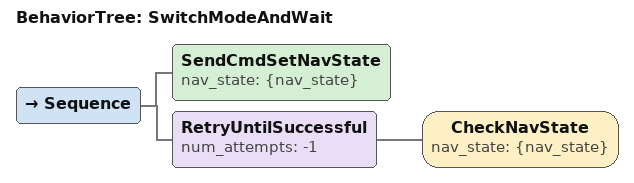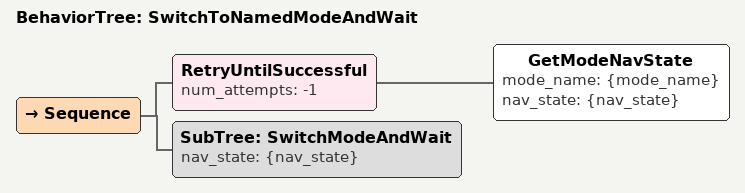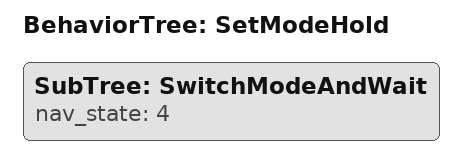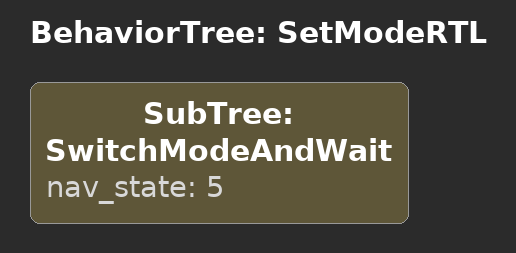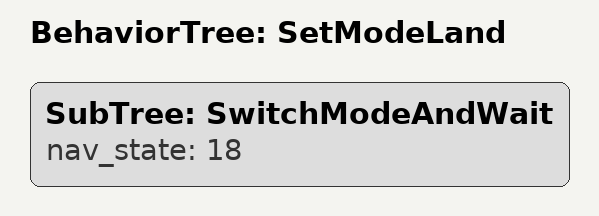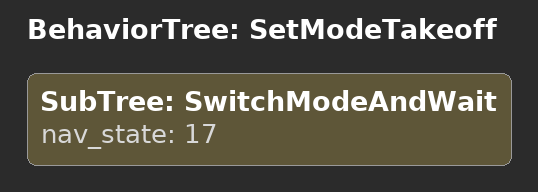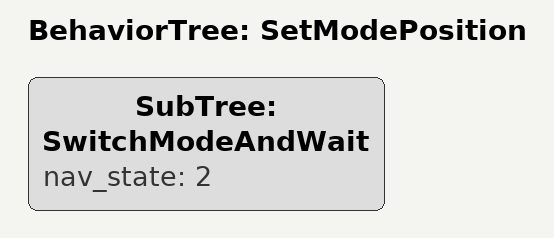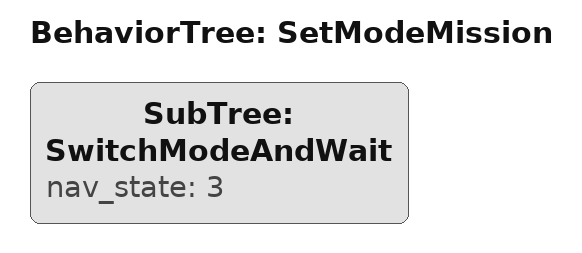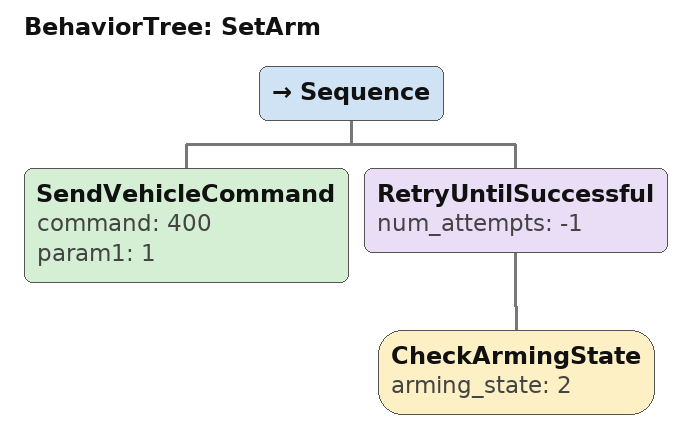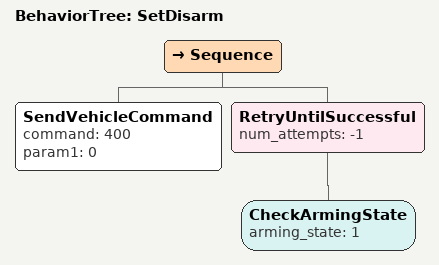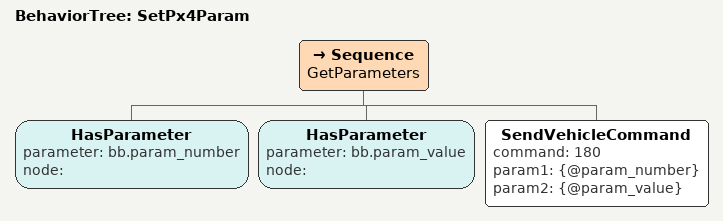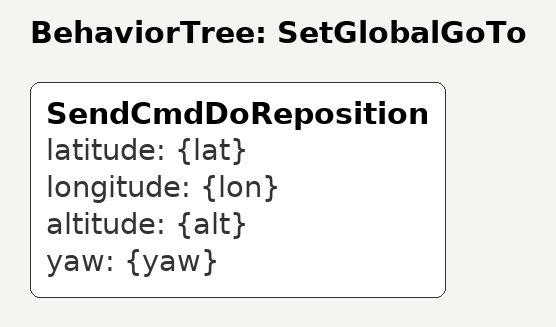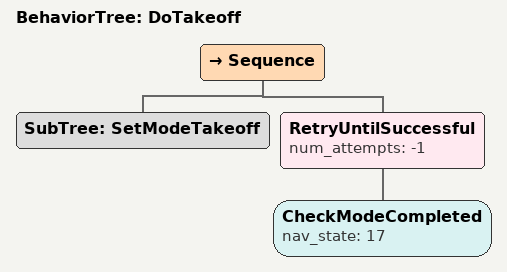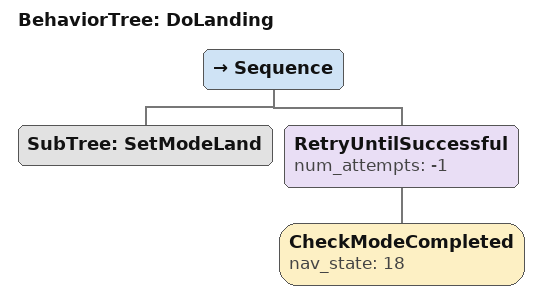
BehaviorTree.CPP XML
<?xml version="1.0" encoding="UTF-8"?>
<root BTCPP_format="4">

  <!-- ============================ Reusable helpers ============================ -->

  <!-- Request the mode given by the 'nav_state' port and wait until it becomes active. -->
  <BehaviorTree ID="SwitchModeAndWait">
    <Sequence>
      <SendCmdSetNavState nav_state="{nav_state}"/>
      <RetryUntilSuccessful num_attempts="-1">
        <CheckNavState nav_state="{nav_state}"/>
      </RetryUntilSuccessful>
    </Sequence>
  </BehaviorTree>

  <BehaviorTree ID="SwitchToNamedModeAndWait">
    <Sequence>
      <RetryUntilSuccessful num_attempts="-1">
        <GetModeNavState mode_name="{mode_name}"
                         nav_state="{nav_state}"/>
      </RetryUntilSuccessful>
      <SubTree ID="SwitchModeAndWait"
               nav_state="{nav_state}"/>
    </Sequence>
  </BehaviorTree>

  <!-- ===================== Set behaviors (set state and wait) ===================== -->

  <BehaviorTree ID="SetModeHold">
    <SubTree ID="SwitchModeAndWait"
             nav_state="4"/>
  </BehaviorTree>

  <BehaviorTree ID="SetModeRTL">
    <SubTree ID="SwitchModeAndWait"
             nav_state="5"/>
  </BehaviorTree>

  <BehaviorTree ID="SetModeLand">
    <SubTree ID="SwitchModeAndWait"
             nav_state="18"/>
  </BehaviorTree>

  <BehaviorTree ID="SetModeTakeoff">
    <SubTree ID="SwitchModeAndWait"
             nav_state="17"/>
  </BehaviorTree>

  <BehaviorTree ID="SetModePosition">
    <SubTree ID="SwitchModeAndWait"
             nav_state="2"/>
  </BehaviorTree>

  <BehaviorTree ID="SetModeMission">
    <SubTree ID="SwitchModeAndWait"
             nav_state="3"/>
  </BehaviorTree>

  <!-- Arm and wait until the vehicle reports ARMED (arming_state 2). -->
  <BehaviorTree ID="SetArm">
    <Sequence>
      <SendVehicleCommand command="400"
                          param1="1"/>
      <RetryUntilSuccessful num_attempts="-1">
        <CheckArmingState arming_state="2"/>
      </RetryUntilSuccessful>
    </Sequence>
  </BehaviorTree>

  <!-- Disarm and wait until the vehicle reports DISARMED (arming_state 1). -->
  <BehaviorTree ID="SetDisarm">
    <Sequence>
      <SendVehicleCommand command="400"
                          param1="0"/>
      <RetryUntilSuccessful num_attempts="-1">
        <CheckArmingState arming_state="1"/>
      </RetryUntilSuccessful>
    </Sequence>
  </BehaviorTree>

  <BehaviorTree ID="SetPx4Param">
    <Sequence name="GetParameters">
      <HasParameter parameter="bb.param_number"
                    node=""/>
      <HasParameter parameter="bb.param_value"
                    node=""/>
      <SendVehicleCommand command="180"
                          param1="{@param_number}"
                          param2="{@param_value}"/>
    </Sequence>
  </BehaviorTree>

  <BehaviorTree ID="SetGlobalGoTo">
    <SendCmdDoReposition latitude="{lat}"
                  longitude="{lon}"
                  altitude="{alt}"
                  yaw="{yaw}"/>
  </BehaviorTree>

  <!-- ================= Do behaviors (execute and wait for completion) ================= -->

  <!-- Switch into Takeoff mode and wait until PX4 signals the takeoff maneuver has completed (nav_state 17). -->
  <BehaviorTree ID="DoTakeoff">
    <Sequence>
      <SubTree ID="SetModeTakeoff"/>
      <RetryUntilSuccessful num_attempts="-1">
        <CheckModeCompleted nav_state="17"/>
      </RetryUntilSuccessful>
    </Sequence>
  </BehaviorTree>

  <!-- Switch into Land mode and wait until PX4 signals the landing maneuver has completed (nav_state 18). -->
  <BehaviorTree ID="DoLanding">
    <Sequence>
      <SubTree ID="SetModeLand"/>
      <RetryUntilSuccessful num_attempts="-1">
        <CheckModeCompleted nav_state="18"/>
      </RetryUntilSuccessful>
    </Sequence>
  </BehaviorTree>

</root>
